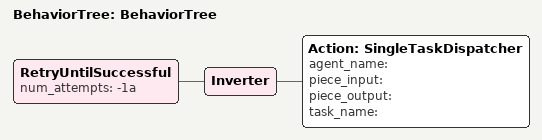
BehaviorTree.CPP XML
<?xml version="1.0"?>
<root main_tree_to_execute="BehaviorTree">
    <BehaviorTree ID="BehaviorTree">
        <RetryUntilSuccessful num_attempts="-1a">
            <Inverter>
                <Action ID="SingleTaskDispatcher" agent_name="" piece_input="" piece_output="" task_name=""/>
            </Inverter>
        </RetryUntilSuccessful>
    </BehaviorTree>
</root>
